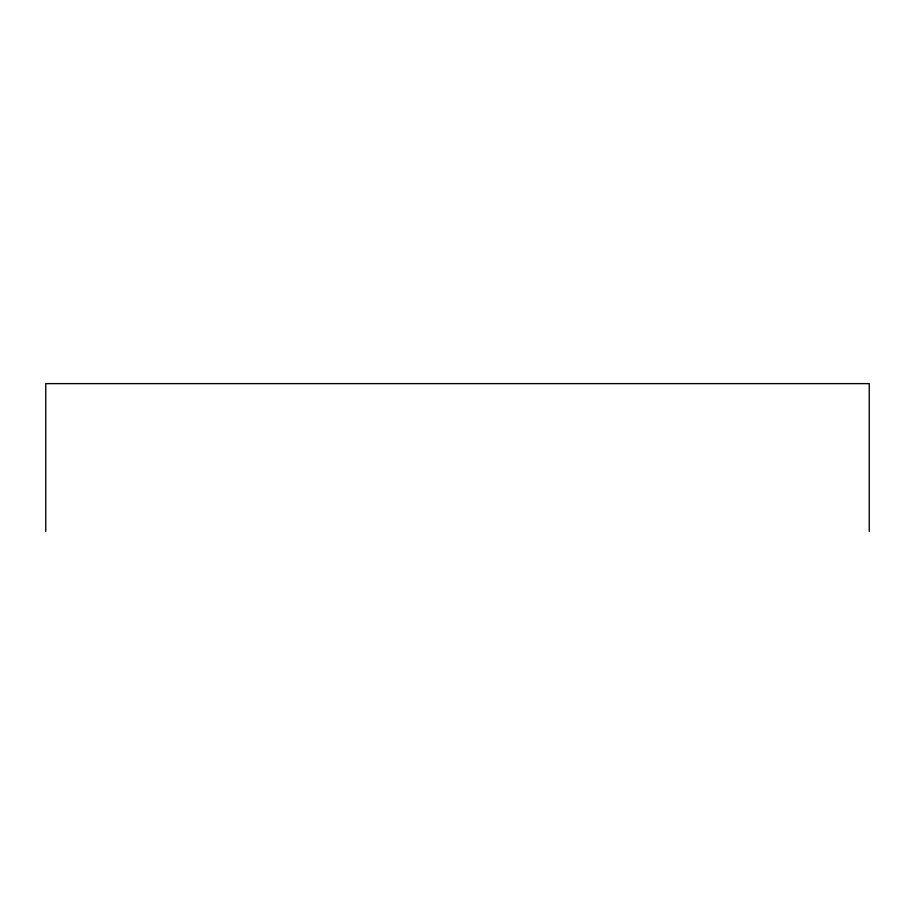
<?xml version="1.0" encoding="UTF-8"?>
<svg xmlns="http://www.w3.org/2000/svg" width="915" height="915" viewBox="0 0 915 915"><rect width="100%" height="100%" fill="white"/><g stroke="black" fill="none" stroke-linecap="round" stroke-linejoin="round"><path stroke-width="1.37" d="M869.25 531.375L869.25 383.625L45.75 383.625L45.75 531.375"/></g></svg>
